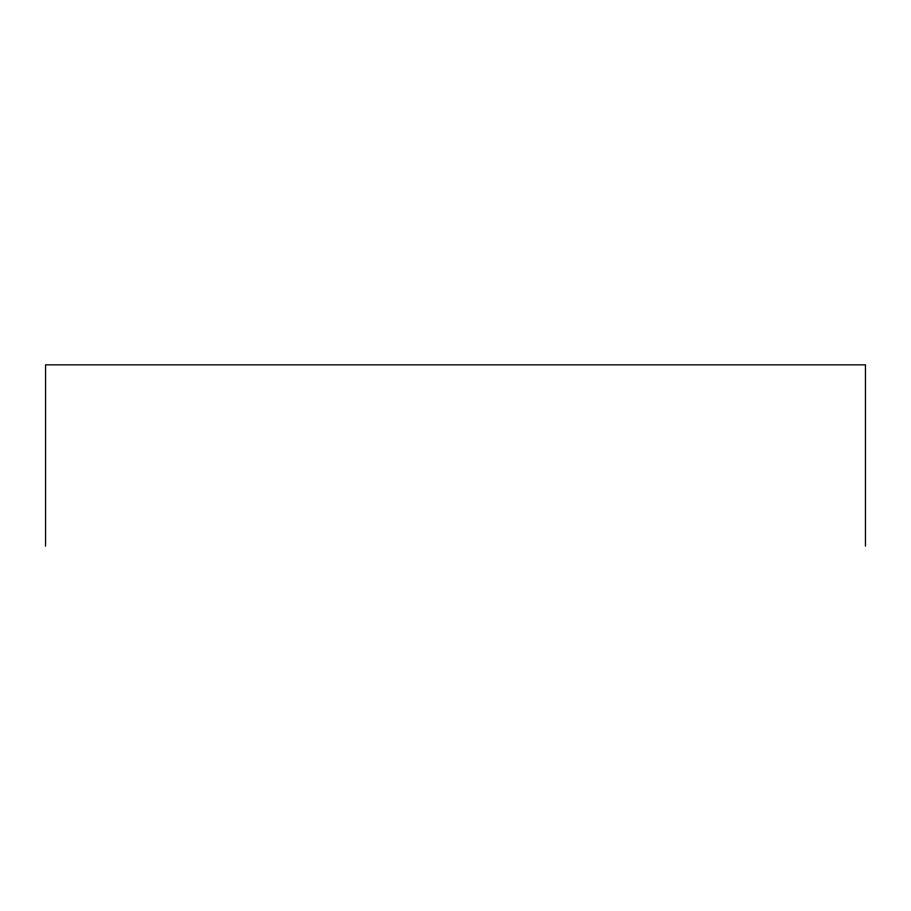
<?xml version="1.0" encoding="UTF-8"?>
<svg xmlns="http://www.w3.org/2000/svg" width="911" height="911" viewBox="0 0 911 911"><rect width="100%" height="100%" fill="white"/><g stroke="black" fill="none" stroke-linecap="round" stroke-linejoin="round"><path stroke-width="1.37" d="M865.45 546.144L865.45 364.855L45.55 364.855L45.55 546.144"/></g></svg>
